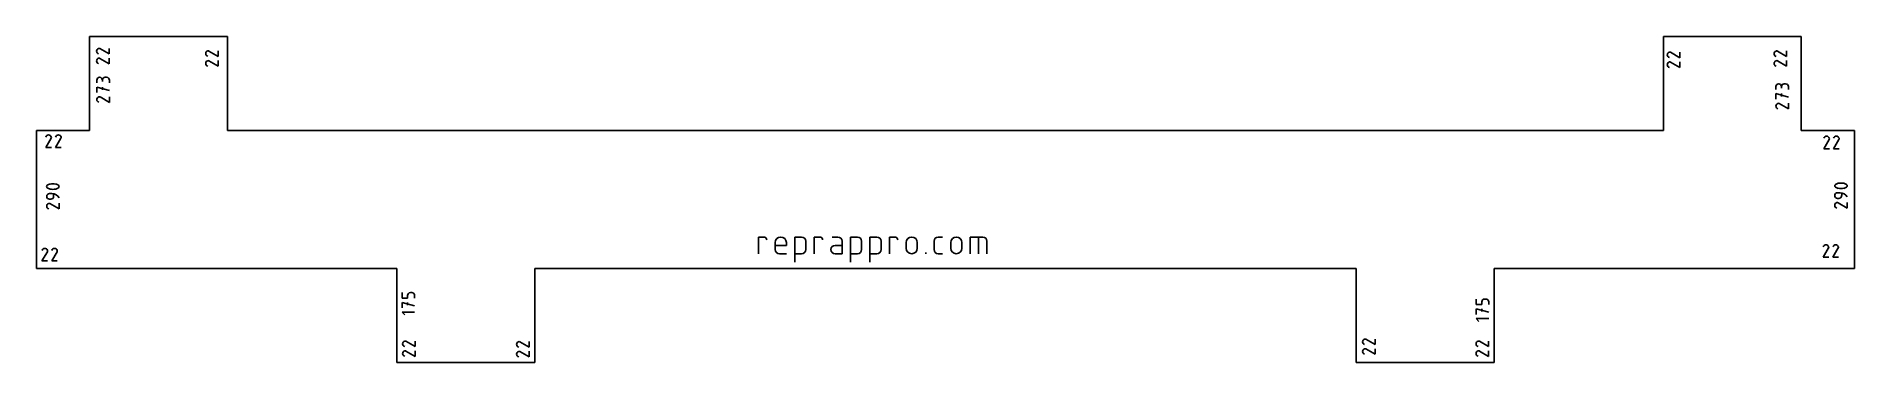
# Model space of a CAD drawing. Header units: millimetres. Extents: x 40 to 330, y 57 to 109.
import ezdxf

# ---------------------------------------------------------------- set-up
doc = ezdxf.new("R2010")
doc.units = ezdxf.units.MM
doc.layers.add('SLD-0', color=179, linetype='Continuous')

msp = doc.modelspace()

# ---------------------------------------------------------------- linework, layer by layer
at = {"layer": 'SLD-0'}
for p, q in [((48.32, 108.8), (48.32, 93.8)), ((70.32, 108.8), (48.32, 108.8)), ((70.32, 108.8), (70.32, 93.8)), ((299.32, 93.8), (299.32, 108.8)), ((299.32, 108.8), (321.32, 108.8)), ((321.32, 93.8), (321.32, 108.8)), ((51.42, 106), (49.95, 106.85)), ((51.42, 104.44), (49.95, 105.3)), ((51.42, 106.88), (51.42, 106)), ((51.42, 105.33), (51.42, 104.44)), ((68.83, 105.61), (67.35, 106.47)), ((68.83, 104.06), (67.35, 104.91)), ((68.83, 106.5), (68.83, 105.61)), ((68.83, 104.94), (68.83, 104.06)), ((301.94, 105.4), (300.46, 106.26)), ((301.94, 103.85), (300.46, 104.71)), ((301.94, 106.29), (301.94, 105.4)), ((301.94, 104.74), (301.94, 103.85)), ((318.97, 105.6), (317.5, 106.46)), ((318.97, 104.04), (317.5, 104.9)), ((318.97, 106.49), (318.97, 105.6)), ((318.97, 104.93), (318.97, 104.04)), ((49.47, 101.39), (49.47, 101.83)), ((50.36, 101.83), (50.36, 101.61)), ((50.8, 102.28), (51.03, 102.28)), ((51.47, 101.83), (51.47, 101.39)), ((49.47, 99.83), (49.47, 100.72)), ((49.47, 100.72), (51.47, 100.17)), ((51.47, 98.28), (49.99, 99.14)), ((50.36, 100.28), (50.36, 100.72)), ((51.47, 99.17), (51.47, 98.28)), ((317.26, 100.35), (317.26, 100.8)), ((317.26, 98.8), (317.26, 99.68)), ((317.26, 99.68), (319.26, 99.13)), ((318.15, 100.8), (318.15, 100.57)), ((318.15, 99.24), (318.15, 99.68)), ((318.6, 101.24), (318.82, 101.24)), ((319.26, 100.8), (319.26, 100.35)), ((319.26, 97.24), (317.79, 98.1)), ((319.26, 98.13), (319.26, 97.24)), ((39.82, 93.8), (39.82, 71.8)), ((48.32, 93.8), (39.82, 93.8)), ((70.32, 93.8), (299.32, 93.8)), ((321.32, 93.8), (329.82, 93.8)), ((329.82, 71.8), (329.82, 93.8)), ((41.33, 91.1), (42.19, 92.58)), ((42.22, 91.1), (41.33, 91.1)), ((42.89, 91.1), (43.74, 92.58)), ((43.77, 91.1), (42.89, 91.1)), ((324.9, 90.89), (325.76, 92.37)), ((325.79, 90.89), (324.9, 90.89)), ((326.46, 90.89), (327.32, 92.37)), ((327.35, 90.89), (326.46, 90.89)), ((42.31, 83.75), (41.91, 83.75)), ((41.91, 82.86), (42.13, 82.86)), ((43.46, 81.3), (41.98, 82.16)), ((42.57, 83.3), (42.57, 83.72)), ((43.46, 82.19), (43.46, 81.3)), ((327.49, 83.87), (327.09, 83.87)), ((327.09, 82.98), (327.31, 82.98)), ((328.65, 81.43), (327.17, 82.28)), ((327.76, 83.43), (327.76, 83.84)), ((328.65, 82.31), (328.65, 81.43)), ((154.99, 74.15), (154.99, 76.82)), ((154.99, 76.82), (155.88, 76.82)), ((157.66, 75.93), (157.66, 74.82)), ((157.66, 75.49), (159.44, 75.49)), ((159.44, 75.49), (159.44, 75.93)), ((161.88, 76.82), (160.77, 76.82)), ((160.77, 76.82), (160.77, 72.82)), ((162.55, 74.82), (162.55, 76.15)), ((163.88, 74.15), (163.88, 76.82)), ((163.88, 76.82), (164.77, 76.82)), ((166.77, 76.82), (167.66, 76.82)), ((167.22, 75.49), (168.33, 75.49)), ((168.33, 76.15), (168.33, 74.15)), ((170.77, 76.82), (169.66, 76.82)), ((169.66, 76.82), (169.66, 72.82)), ((171.44, 74.82), (171.44, 76.15)), ((173.88, 76.82), (172.77, 76.82)), ((172.77, 76.82), (172.77, 72.82)), ((174.55, 74.82), (174.55, 76.15)), ((175.88, 74.15), (175.88, 76.82)), ((175.88, 76.82), (176.77, 76.82)), ((178.55, 75.93), (178.55, 75.04)), ((180.33, 75.04), (180.33, 75.93)), ((182.99, 76.15), (182.99, 74.82)), ((184.33, 76.82), (183.66, 76.82)), ((185.66, 75.93), (185.66, 75.04)), ((187.44, 75.04), (187.44, 75.93)), ((188.77, 74.15), (188.77, 76.82)), ((188.77, 76.82), (190.77, 76.82)), ((190.11, 76.82), (190.11, 74.15)), ((191.44, 76.15), (191.44, 74.15)), ((40.72, 73), (41.58, 74.48)), ((41.61, 73), (40.72, 73)), ((42.27, 73), (43.13, 74.48)), ((43.16, 73), (42.27, 73)), ((158.33, 74.15), (159.44, 74.15)), ((160.77, 74.15), (161.88, 74.15)), ((168.33, 74.15), (167.22, 74.15)), ((169.66, 74.15), (170.77, 74.15)), ((172.77, 74.15), (173.88, 74.15)), ((181.66, 74.15), (181.66, 74.37)), ((183.66, 74.15), (184.33, 74.15)), ((324.8, 73.59), (325.66, 75.07)), ((325.69, 73.59), (324.8, 73.59)), ((326.36, 73.59), (327.22, 75.07)), ((327.25, 73.59), (326.36, 73.59)), ((39.82, 71.8), (97.32, 71.8)), ((97.32, 71.8), (97.32, 56.8)), ((119.32, 56.8), (119.32, 71.8)), ((119.32, 71.8), (250.32, 71.8)), ((250.32, 56.8), (250.32, 71.8)), ((329.82, 71.8), (272.32, 71.8)), ((272.32, 71.8), (272.32, 56.8)), ((98.15, 67.95), (98.15, 67.06)), ((98.15, 67.06), (99.04, 67.06)), ((99.04, 67.06), (99.04, 67.51)), ((99.48, 67.95), (99.71, 67.95)), ((100.15, 67.51), (100.15, 67.06)), ((269.47, 66.93), (269.47, 66.04)), ((270.8, 66.93), (271.03, 66.93)), ((98.15, 65.51), (98.15, 66.39)), ((98.15, 66.39), (100.15, 65.84)), ((98.59, 64.39), (98.15, 64.84)), ((98.15, 64.84), (100.15, 64.84)), ((99.04, 65.95), (99.04, 66.39)), ((269.47, 66.04), (270.36, 66.04)), ((269.47, 64.49), (269.47, 65.38)), ((269.47, 65.38), (271.47, 64.82)), ((269.91, 63.38), (269.47, 63.82)), ((269.47, 63.82), (271.47, 63.82)), ((270.36, 66.04), (270.36, 66.49)), ((270.36, 64.93), (270.36, 65.38)), ((271.47, 66.49), (271.47, 66.04)), ((100.23, 59.35), (98.75, 60.21)), ((100.23, 57.79), (98.75, 58.65)), ((100.23, 60.24), (100.23, 59.35)), ((100.23, 58.68), (100.23, 57.79)), ((118.42, 59.27), (116.94, 60.12)), ((118.42, 57.71), (116.94, 58.57)), ((118.42, 60.15), (118.42, 59.27)), ((118.42, 58.6), (118.42, 57.71)), ((253.34, 59.68), (251.86, 60.53)), ((253.34, 58.12), (251.86, 58.98)), ((253.34, 60.56), (253.34, 59.68)), ((253.34, 59.01), (253.34, 58.12)), ((271.44, 59.35), (269.97, 60.21)), ((271.44, 57.79), (269.97, 58.65)), ((271.44, 60.24), (271.44, 59.35)), ((271.44, 58.68), (271.44, 57.79)), ((97.32, 56.8), (119.32, 56.8)), ((272.32, 56.8), (250.32, 56.8))]:
    msp.add_line(p, q, dxfattribs=at)
for centre, radius, start, end in [((49.87, 106.44), 0.444, 104.4774, 255.5225), ((49.87, 104.88), 0.444, 104.4774, 255.5225), ((49.83, 106.66), 0.222, 59.8255, 110.5291), ((49.83, 105.11), 0.222, 59.8255, 110.5291), ((67.28, 106.06), 0.444, 104.4774, 255.5225), ((67.28, 104.5), 0.444, 104.4774, 255.5225), ((67.24, 106.28), 0.222, 59.8255, 110.5291), ((67.24, 104.72), 0.222, 59.8255, 110.5291), ((300.38, 105.85), 0.444, 104.4774, 255.5225), ((300.38, 104.29), 0.444, 104.4774, 255.5225), ((300.35, 106.07), 0.222, 59.8255, 110.5291), ((300.35, 104.51), 0.222, 59.8255, 110.5291), ((317.42, 106.04), 0.444, 104.4774, 255.5225), ((317.42, 104.49), 0.444, 104.4774, 255.5225), ((317.39, 106.27), 0.222, 59.8255, 110.5291), ((317.39, 104.71), 0.222, 59.8255, 110.5291), ((49.91, 101.83), 0.444, 0, 180), ((50.8, 101.83), 0.444, 90, 180), ((51.03, 101.83), 0.444, 360, 90), ((49.91, 98.72), 0.444, 104.4774, 255.5225), ((49.88, 98.94), 0.222, 59.8255, 110.5291), ((317.71, 100.8), 0.444, 0, 180), ((318.6, 100.8), 0.444, 90, 180), ((318.82, 100.8), 0.444, 360, 90), ((317.71, 97.68), 0.444, 104.4774, 255.5225), ((317.67, 97.91), 0.222, 59.8255, 110.5291), ((41.77, 92.65), 0.444, 14.4774, 165.5225), ((43.33, 92.65), 0.444, 14.4774, 165.5225), ((325.35, 92.45), 0.444, 14.4774, 165.5225), ((326.9, 92.45), 0.444, 14.4774, 165.5225), ((42, 92.69), 0.222, 329.8255, 20.5291), ((43.55, 92.69), 0.222, 329.8255, 20.5291), ((325.57, 92.48), 0.222, 329.8255, 20.5291), ((327.13, 92.48), 0.222, 329.8255, 20.5291), ((41.7, 84.86), 0.242, 122.757, 237.243), ((42.21, 84.21), 1.07, 100.5089, 126.7676), ((42.21, 85.51), 1.07, 233.2324, 259.4911), ((42.45, 83.21), 2.09, 89.8115, 102.0869), ((42.45, 86.5), 2.09, 257.9131, 270.1885), ((42.47, 83.21), 2.09, 77.9131, 90.1885), ((42.47, 86.5), 2.09, 269.8115, 282.0869), ((42.71, 84.21), 1.07, 53.2324, 79.4911), ((42.71, 85.51), 1.07, 280.5089, 306.7675), ((43.22, 84.86), 0.242, 302.7565, 57.243), ((326.89, 84.98), 0.242, 122.757, 237.243), ((327.4, 84.33), 1.07, 100.5089, 126.7676), ((327.4, 85.63), 1.07, 233.2324, 259.4911), ((327.64, 83.34), 2.09, 89.8115, 102.0869), ((327.64, 86.63), 2.09, 257.9131, 270.1885), ((327.65, 83.34), 2.09, 77.9131, 90.1885), ((327.65, 86.63), 2.09, 269.8115, 282.0869), ((327.9, 84.33), 1.07, 53.2324, 79.4911), ((327.9, 85.63), 1.07, 280.5089, 306.7675), ((328.4, 84.98), 0.242, 302.7565, 57.243), ((41.91, 83.3), 0.444, 90, 270), ((41.91, 81.75), 0.444, 104.4774, 255.5225), ((41.87, 81.97), 0.222, 59.8255, 110.5291), ((42.13, 83.3), 0.444, 270, 0), ((42.31, 82.41), 1.33, 30, 90), ((327.09, 83.43), 0.444, 90, 270), ((327.09, 81.87), 0.444, 104.4774, 255.5225), ((327.06, 82.09), 0.222, 59.8255, 110.5291), ((327.31, 83.43), 0.444, 270, 0), ((327.49, 82.54), 1.33, 30, 90), ((155.88, 76.37), 0.444, 0, 90), ((158.55, 75.93), 0.889, 0, 180), ((161.88, 76.15), 0.667, 0, 90), ((164.77, 76.37), 0.444, 0, 90), ((167.22, 74.82), 0.667, 90, 270), ((167.66, 76.15), 0.667, 0, 90), ((170.77, 76.15), 0.667, 0, 90), ((173.88, 76.15), 0.667, 0, 90), ((176.77, 76.37), 0.444, 0, 90), ((179.44, 75.93), 0.889, 0, 180), ((183.66, 76.15), 0.667, 90, 180), ((186.55, 75.93), 0.889, 0, 180), ((190.77, 76.15), 0.667, 0, 90), ((325.25, 75.14), 0.444, 14.4774, 165.5225), ((326.8, 75.14), 0.444, 14.4774, 165.5225), ((41.16, 74.56), 0.444, 14.4774, 165.5225), ((41.39, 74.59), 0.222, 329.8255, 20.5291), ((42.72, 74.56), 0.444, 14.4774, 165.5225), ((42.94, 74.59), 0.222, 329.8255, 20.5291), ((158.33, 74.82), 0.667, 180, 270), ((161.88, 74.82), 0.667, 270, 0), ((170.77, 74.82), 0.667, 270, 0), ((173.88, 74.82), 0.667, 270, 0), ((179.44, 75.04), 0.889, 180, 0), ((183.66, 74.82), 0.667, 180, 270), ((186.55, 75.04), 0.889, 180, 0), ((325.47, 75.18), 0.222, 329.8255, 20.5291), ((327.02, 75.18), 0.222, 329.8255, 20.5291), ((99.48, 67.51), 0.444, 90, 180), ((99.71, 67.51), 0.444, 0, 90), ((270.8, 66.49), 0.444, 90, 180), ((271.03, 66.49), 0.444, 0, 90), ((98.68, 59.79), 0.444, 104.4774, 255.5225), ((98.68, 58.24), 0.444, 104.4774, 255.5225), ((98.64, 60.01), 0.222, 59.8255, 110.5291), ((98.64, 58.46), 0.222, 59.8255, 110.5291), ((116.86, 59.71), 0.444, 104.4774, 255.5225), ((116.86, 58.15), 0.444, 104.4774, 255.5225), ((116.83, 59.93), 0.222, 59.8255, 110.5291), ((116.83, 58.38), 0.222, 59.8255, 110.5291), ((251.78, 60.12), 0.444, 104.4774, 255.5225), ((251.78, 58.56), 0.444, 104.4774, 255.5225), ((251.75, 60.34), 0.222, 59.8255, 110.5291), ((251.75, 58.79), 0.222, 59.8255, 110.5291), ((269.89, 59.79), 0.444, 104.4774, 255.5225), ((269.89, 58.24), 0.444, 104.4774, 255.5225), ((269.86, 60.01), 0.222, 59.8255, 110.5291), ((269.86, 58.46), 0.222, 59.8255, 110.5291)]:
    msp.add_arc(centre, radius, start, end, dxfattribs=at)

doc.saveas('drawing.dxf')
